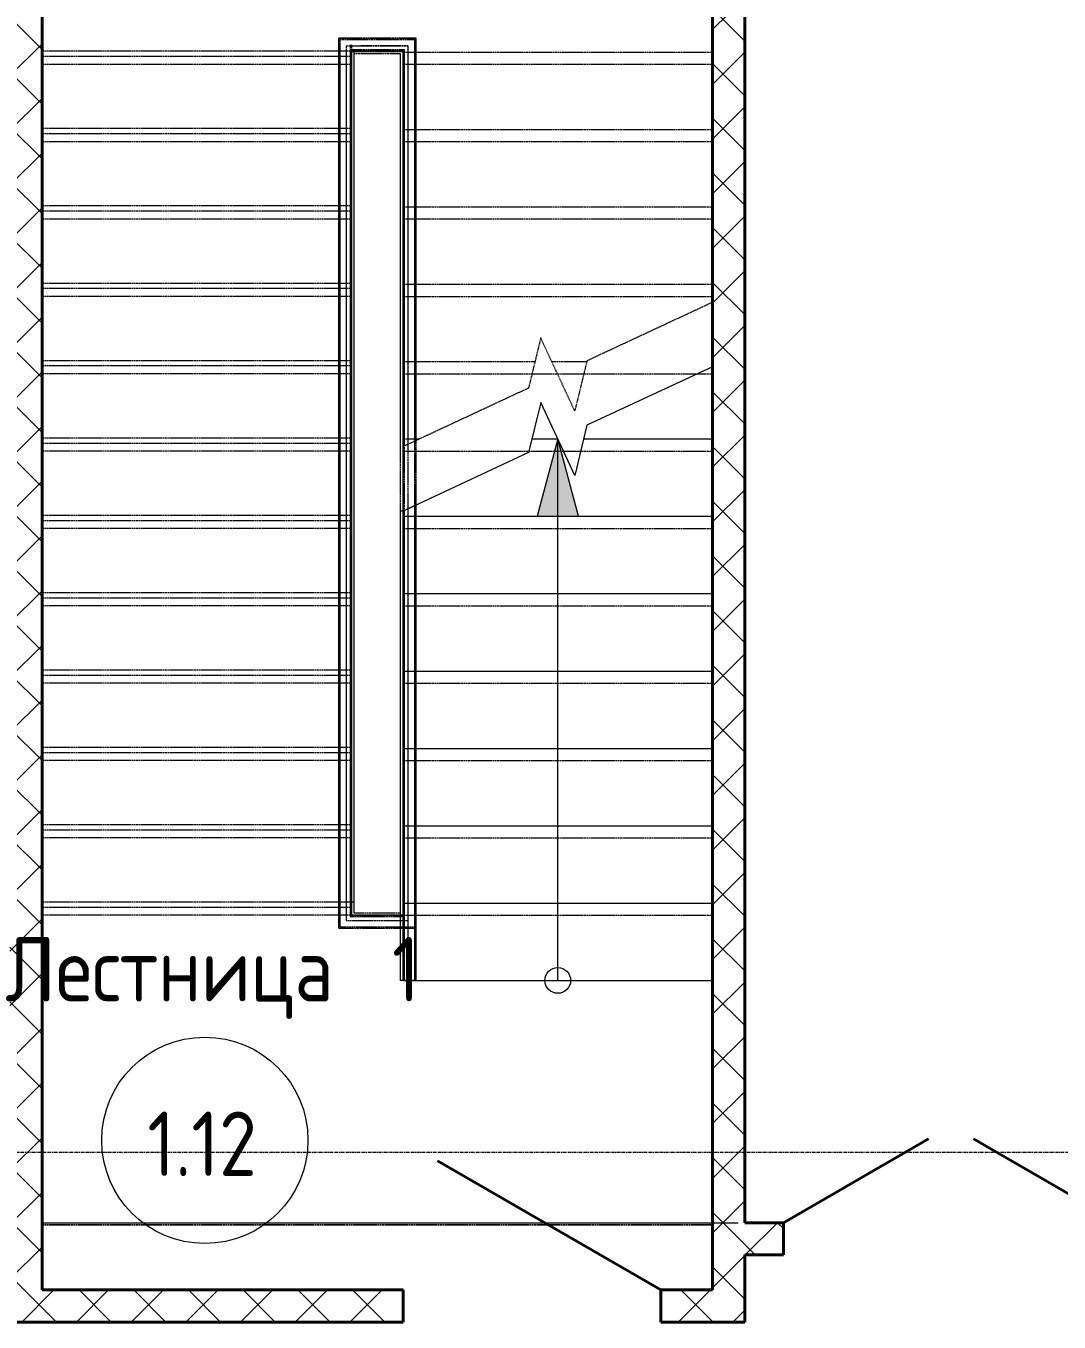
# Model space of a CAD drawing. Header units: millimetres. Extents: x -32954 to 151739, y -65671 to 56243.
# Drawn here: x -15112 to -11106, y -4098 to 929 of the extents above; entities that cross this region are included whole.
import ezdxf

# ---------------------------------------------------------------- set-up
doc = ezdxf.new("R2010")
doc.units = ezdxf.units.MM
doc.linetypes.add('ADSK_Линия сетки', pattern=[21, 12, -3, 3, -3])
doc.linetypes.add('ADSK_Сверху', pattern=[4.5, 3, -1.5])
for name, color, linetype, lineweight in [('Балясины', 7, 'Continuous', 18), ('Двери', 7, 'Continuous', 18), ('Лестницы', 7, 'Continuous', 18), ('Марки помещений', 7, 'Continuous', 18), ('Ограждение', 7, 'Continuous', 18), ('Оси', 7, 'Continuous', 9), ('Панель', 7, 'Continuous', 30), ('Поручни', 7, 'Continuous', 18), ('Стены разрез', 7, 'Continuous', 40), ('Стрелки вверх', 7, 'Continuous', 18)]:
    doc.layers.add(name, color=color, linetype=linetype, lineweight=lineweight)
doc.layers.add('Линии', color=7, linetype='Continuous', lineweight=9, true_color=0x00a600)
doc.styles.add('GOST Common', font='GOST_Common.ttf', dxfattribs={"width": 0.9, "height": 250})
pattern_1 = [(45, (0, 0), (-106.066, 106.066), []), (135, (0, 0), (-106.066, -106.066), [])]

# ---------------------------------------------------------------- blocks, each defined once
blk = doc.blocks.new('AC_Дверь_Двупольная_ПВХ - 1260х2080h М-673620-В_АР_ПЭ_01 Этаж')
at = {"layer": 'Панель'}
for p, q in [((-650, 62.5), (-87.1, 387.5)), ((650, 62.5), (87.1, 387.5))]:
    blk.add_line(p, q, dxfattribs=at)
blk = doc.blocks.new('Ограждение - Ограждение-707298-В_АР_ПЭ_01 Этаж')
at = {"layer": 'Ограждение', "linetype": 'ADSK_Сверху'}
for p, q in [((-13599.6, 881.3), (-13900.4, 880.9)), ((-13900.4, 880.9), (-13900.4, -2469.5)), ((-13599.6, 880.4), (-13900.4, 880.4)), ((-13599.6, 880.4), (-13900.4, 880.4)), ((-13900.4, 855.4), (-13900.4, 810)), ((-13900.4, 855.4), (-13900.4, 779.8)), ((-13604.6, 876.3), (-13895.4, 875.9)), ((-13895.4, 875.9), (-13895.4, -2469.5)), ((-13604.6, 875.4), (-13895.4, 875.4)), ((-13604.6, 875.4), (-13895.4, 875.4)), ((-13895.4, 855.4), (-13895.4, 810)), ((-13895.4, 855.4), (-13895.4, 779.8)), ((-13855.4, 855.4), (-13855.4, 810)), ((-13855.4, 855.4), (-13855.4, 779.8)), ((-13850.4, 855.4), (-13850.4, 779.8)), ((-13604.6, 780.1), (-13604.6, 876.3)), ((-13604.6, 780.1), (-13604.6, 875.4)), ((-13604.6, 827.1), (-13604.6, 875.4)), ((-13599.6, 780.1), (-13599.6, 881.3)), ((-13599.6, 780.1), (-13599.6, 880.4)), ((-13599.6, 827.1), (-13599.6, 880.4)), ((-13900.4, 810), (-13900.4, -2490)), ((-13895.4, 810), (-13895.4, -2490)), ((-13629.6, 851.2), (-13870.4, 850.9)), ((-13870.4, 850.9), (-13870.4, -2469.5)), ((-13629.6, 850.4), (-13870.4, 850.4)), ((-13629.6, 850.4), (-13870.4, 850.4)), ((-13870.4, 835.4), (-13870.4, 810)), ((-13870.4, 835.4), (-13870.4, 779.8)), ((-13870.4, 810), (-13870.4, -2490)), ((-13644.6, 836.2), (-13855.4, 835.9)), ((-13855.4, 835.9), (-13855.4, -2469.5)), ((-13644.6, 835.4), (-13855.4, 835.4)), ((-13644.6, 835.4), (-13855.4, 835.4)), ((-13855.4, 810), (-13855.4, -2490)), ((-13649.6, 831.2), (-13850.4, 830.9)), ((-13850.4, 830.9), (-13850.4, -2469.5)), ((-13850.4, 830.4), (-13850.4, -2490)), ((-13649.6, 830.4), (-13850.4, 830.4)), ((-13649.6, 830.4), (-13850.4, 830.4)), ((-13840.4, 835.4), (-13840.4, 779.8)), ((-13659.6, 821.2), (-13840.4, 820.9)), ((-13840.4, 820.9), (-13840.4, -2469.5)), ((-13840.4, 820.4), (-13840.4, -2490)), ((-13659.6, 820.4), (-13840.4, 820.4)), ((-13659.6, 820.4), (-13840.4, 820.4)), ((-13659.6, 780.1), (-13659.6, 821.2)), ((-13659.6, 780.1), (-13659.6, 820.4)), ((-13659.6, -702.7), (-13659.6, 820.4)), ((-13649.6, 780.1), (-13649.6, 831.2)), ((-13649.6, 780.1), (-13649.6, 830.4)), ((-13649.6, -702.5), (-13649.6, 830.4)), ((-13644.6, 780.1), (-13644.6, 836.2)), ((-13644.6, 780.1), (-13644.6, 835.4)), ((-13644.6, -700.1), (-13644.6, 835.4)), ((-13629.6, 780.1), (-13629.6, 851.2)), ((-13629.6, 780.1), (-13629.6, 850.4)), ((-13629.6, 827.1), (-13629.6, 850.4)), ((-13629.6, -693.1), (-13629.6, 827.1)), ((-13604.6, -681.5), (-13604.6, 827.1)), ((-13599.6, -679.2), (-13599.6, 827.1)), ((-13900.4, 779.8), (-13900.4, -2520.2)), ((-13895.4, 779.8), (-13895.4, -2520.2)), ((-13870.4, 779.8), (-13870.4, -2520.2)), ((-13855.4, 779.8), (-13855.4, -2520.2)), ((-13850.4, 779.8), (-13850.4, -2520.2)), ((-13840.4, 779.8), (-13840.4, -2510.5)), ((-13659.6, -2510.3), (-13659.6, 780.1)), ((-13659.6, -2510.3), (-13659.6, 780.1)), ((-13649.6, -2520.3), (-13649.6, 780.1)), ((-13649.6, -2520.3), (-13649.6, 780.1)), ((-13644.6, -2525.3), (-13644.6, 780.1)), ((-13644.6, -2525.3), (-13644.6, 780.1)), ((-13629.6, -2540.3), (-13629.6, 780.1)), ((-13629.6, -2540.3), (-13629.6, 780.1)), ((-13604.6, -2565.3), (-13604.6, 780.1)), ((-13604.6, -2565.2), (-13604.6, 780.1)), ((-13599.6, -2570.3), (-13599.6, 780.1)), ((-13599.6, -2570.2), (-13599.6, 780.1)), ((-13850.4, -2469.5), (-13900.4, -2469.5)), ((-13900.4, -2490), (-13900.4, -2570.3)), ((-13855.4, -2469.5), (-13895.4, -2469.5)), ((-13895.4, -2490), (-13895.4, -2565.3)), ((-13840.4, -2469.5), (-13870.4, -2469.5)), ((-13870.4, -2490), (-13870.4, -2540.3)), ((-13855.4, -2490), (-13855.4, -2525.3)), ((-13850.4, -2490), (-13850.4, -2520.3)), ((-13840.4, -2490), (-13840.4, -2510.3)), ((-13840.4, -2510.3), (-13659.6, -2510.3)), ((-13840.4, -2510.5), (-13659.6, -2510.3)), ((-13900.4, -2520.2), (-13900.4, -2570.6)), ((-13895.4, -2520.2), (-13895.4, -2565.6)), ((-13870.4, -2520.2), (-13870.4, -2540.6)), ((-13870.4, -2540.3), (-13629.6, -2540.3)), ((-13870.4, -2540.6), (-13629.6, -2540.3)), ((-13855.4, -2520.2), (-13855.4, -2525.6)), ((-13855.4, -2525.3), (-13644.6, -2525.3)), ((-13855.4, -2525.6), (-13644.6, -2525.3)), ((-13850.4, -2520.2), (-13850.4, -2520.6)), ((-13850.4, -2520.3), (-13649.6, -2520.3)), ((-13850.4, -2520.6), (-13649.6, -2520.3)), ((-13900.4, -2570.6), (-13599.6, -2570.2)), ((-13900.4, -2570.3), (-13599.6, -2570.3)), ((-13895.4, -2565.6), (-13604.6, -2565.2)), ((-13895.4, -2565.3), (-13604.6, -2565.3))]:
    blk.add_line(p, q, dxfattribs=at)
at = {"layer": 'Поручни'}
for p, q in [((-13650, -952.7), (-13659.6, -952.7)), ((-13650, -952.7), (-13659.6, -952.7)), ((-13659.6, -2772.9), (-13659.6, -952.7)), ((-13629.6, -943.1), (-13650, -952.7)), ((-13629.6, -943.1), (-13650, -952.7)), ((-13599.6, -929.2), (-13649.6, -952.5)), ((-13649.6, -2772.9), (-13649.6, -952.5)), ((-13604.6, -931.5), (-13644.6, -950.1)), ((-13604.6, -931.5), (-13644.6, -950.1)), ((-13604.6, -931.5), (-13644.6, -950.1)), ((-13644.6, -2772.9), (-13644.6, -950.1)), ((-13629.6, -2772.9), (-13629.6, -943.1)), ((-13604.6, -2772.9), (-13604.6, -931.5)), ((-13599.6, -2772.9), (-13599.6, -929.2)), ((-13629.6, -2772.9), (-13659.6, -2772.9)), ((-13599.6, -2772.9), (-13649.6, -2772.9)), ((-13604.6, -2772.9), (-13644.6, -2772.9))]:
    blk.add_line(p, q, dxfattribs=at)
blk = doc.blocks.new('AC_Дверь_Однопольная_ДеревяннаяНаружная_ГОСТ24698-81 - 960х2080h ГЛ-654744-В_АР_ПЭ_01 Этаж')
at = {"layer": 'Панель'}
blk.add_line((500, 62.5), (-366, 562.5), dxfattribs=at)
blk = doc.blocks.new('ADSK_Марка_Помещение_2_ГОСТ21-501-2011 - Имя и Категория-86712-В_АР_ПЭ_01 Этаж')
at = {"layer": 'Марки помещений'}
blk.add_circle((0, 0), 4, dxfattribs=at)

msp = doc.modelspace()

# ---------------------------------------------------------------- hatches: boundary and pattern name
at = {"layer": 'Стены разрез', "lineweight": 9}
h = msp.add_hatch(dxfattribs=at)
h.set_pattern_fill('FP_2', color=256, style=0, pattern_type=2)
h.set_pattern_definition(pattern_1)
h.paths.add_polyline_path([(-15050, -3972.9), (-15050, 2050), (-15175, 2050), (-15175, -3972.9)])
h = msp.add_hatch(dxfattribs=at)
h.set_pattern_fill('FP_2', color=256, style=0, pattern_type=2)
h.set_pattern_definition(pattern_1)
h.paths.add_polyline_path([(-12450, -4097.9), (-12325, -4097.9), (-12325, 1420), (-12450, 1420), (-12450, -3972.9)])
h = msp.add_hatch(dxfattribs=at)
h.set_pattern_fill('FP_2', color=256, style=0, pattern_type=2)
h.set_pattern_definition(pattern_1)
h.paths.add_polyline_path([(-2331.5, -3837.5), (-2270, -3837.5), (-2270, -3712.5), (-5020.1, -3712.5), (-5020.1, -3837.5), (-2790.1, -3837.5)])
h.paths.add_polyline_path([(-1270, -3837.5), (-1250, -3837.5), (-1250, -3712.5), (-1370, -3712.5), (-1370, -3837.5)])
h.paths.add_polyline_path([(-6020.1, -3837.5), (-6020.1, -3712.5), (-9150, -3712.5), (-9150, -3837.5), (-6166.8, -3837.5)])
h.paths.add_polyline_path([(-10875, -3837.5), (-10050, -3837.5), (-10050, -3712.5), (-10875, -3712.5)])
h.paths.add_polyline_path([(-12175, -3837.5), (-12175, -3712.5), (-12325, -3712.5), (-12325, -3837.5)])
h = msp.add_hatch(dxfattribs=at)
h.set_pattern_fill('FP_2', color=256, style=0, pattern_type=2)
h.set_pattern_definition(pattern_1)
h.paths.add_polyline_path([(-12450, -4097.9), (-12450, -3972.9), (-12650, -3972.9), (-12650, -4097.9)])
h.paths.add_polyline_path([(-13837.5, -4097.9), (-13650, -4097.9), (-13650, -3972.9), (-15175, -3972.9), (-15175, -4097.9)])
at = {"layer": 'Стрелки вверх'}
msp.add_hatch(color=256, dxfattribs=at).paths.add_polyline_path([(-12969.6, -972.9), (-13050, -672.9), (-13130.4, -972.9)])

# ---------------------------------------------------------------- linework, layer by layer
at = {"layer": 'Лестницы', "linetype": 'ADSK_Сверху'}
for p, q in [((-15050, 2030), (-15050, 830.5)), ((-15050, 2030), (-15050, 810)), ((-15050, 2030), (-15050, 779.8)), ((-12450, 780.1), (-12450, 2030)), ((-12450, 780.1), (-12450, 2030)), ((-12450, 827.1), (-12450, 2030)), ((-13850, 830.5), (-15050, 830.5)), ((-15050, 830.5), (-15050, -2469.5)), ((-13850, 830.5), (-15050, 830.5)), ((-13850, 810), (-15050, 810)), ((-15050, 810), (-15050, -2490)), ((-13850, 810), (-15050, 810)), ((-13850, 830.5), (-13650, 830.8)), ((-13850, 830.5), (-13850, -2469.5)), ((-13850, 830), (-13650, 830)), ((-13850, 810), (-13850, 830)), ((-13850, 830), (-13650, 830)), ((-13850, 779.8), (-13850, 830)), ((-13850, 810), (-13850, -2490)), ((-13650, 830.8), (-13650, 780.1)), ((-13650, 830), (-13650, 780.1)), ((-13650, 830), (-13650, 827.1)), ((-13650, 827.1), (-12450, 827.1)), ((-13650, -702.7), (-13650, 827.1)), ((-13650, 827.1), (-12450, 827.1)), ((-12450, -143.1), (-12450, 827.1)), ((-13850, 779.8), (-15050, 779.8)), ((-15050, 779.8), (-15050, -2520.2)), ((-13850, 779.8), (-15050, 779.8)), ((-13850, 779.8), (-13850, -2520.2)), ((-13650, 780.1), (-12450, 780.1)), ((-13650, 780.1), (-12450, 780.1)), ((-13650, -2519.9), (-13650, 780.1)), ((-13650, -2519.9), (-13650, 780.1)), ((-13650, 780.1), (-12450, 780.1)), ((-13650, 780.1), (-12450, 780.1)), ((-12450, -2519.9), (-12450, 780.1)), ((-12450, -2519.9), (-12450, 780.1)), ((-13850, 530.5), (-15050, 530.5)), ((-13850, 530.5), (-15050, 530.5)), ((-13850, 510), (-15050, 510)), ((-13850, 510), (-15050, 510)), ((-13650, 527.1), (-12450, 527.1)), ((-13650, 527.1), (-12450, 527.1)), ((-13850, 479.8), (-15050, 479.8)), ((-13850, 479.8), (-15050, 479.8)), ((-13650, 480.1), (-12450, 480.1)), ((-13650, 480.1), (-12450, 480.1)), ((-13650, 480.1), (-12450, 480.1)), ((-13650, 480.1), (-12450, 480.1)), ((-13850, 230.5), (-15050, 230.5)), ((-13850, 230.5), (-15050, 230.5)), ((-13850, 210), (-15050, 210)), ((-13850, 210), (-15050, 210)), ((-13650, 227.1), (-12450, 227.1)), ((-13650, 227.1), (-12450, 227.1)), ((-13850, 179.8), (-15050, 179.8)), ((-13850, 179.8), (-15050, 179.8)), ((-13650, 180.1), (-12450, 180.1)), ((-13650, 180.1), (-12450, 180.1)), ((-13650, 180.1), (-12450, 180.1)), ((-13650, 180.1), (-12450, 180.1)), ((-13850, -69.5), (-15050, -69.5)), ((-13850, -69.5), (-15050, -69.5)), ((-13850, -90), (-15050, -90)), ((-13850, -90), (-15050, -90)), ((-13650, -72.9), (-12450, -72.9)), ((-13650, -72.9), (-12450, -72.9)), ((-13850, -120.2), (-15050, -120.2)), ((-13850, -120.2), (-15050, -120.2)), ((-13650, -119.9), (-12450, -119.9)), ((-13650, -119.9), (-12450, -119.9)), ((-13650, -119.9), (-12450, -119.9)), ((-13650, -119.9), (-12450, -119.9)), ((-12450, -143.1), (-12936.7, -370)), ((-13116, -281.3), (-13163.3, -475.7)), ((-12984, -564.5), (-13116, -281.3)), ((-13850, -369.5), (-15050, -369.5)), ((-13850, -369.5), (-15050, -369.5)), ((-13850, -390), (-15050, -390)), ((-13850, -390), (-15050, -390)), ((-13650, -372.9), (-13138.3, -372.9)), ((-13650, -372.9), (-13138.3, -372.9)), ((-13073.3, -372.9), (-12937.4, -372.9)), ((-13073.3, -372.9), (-12937.4, -372.9)), ((-12936.7, -370), (-12984, -564.5)), ((-13850, -420.2), (-15050, -420.2)), ((-13850, -420.2), (-15050, -420.2)), ((-13650, -419.9), (-12450, -419.9)), ((-13650, -419.9), (-12450, -419.9)), ((-13650, -419.9), (-12450, -419.9)), ((-13650, -419.9), (-12450, -419.9)), ((-13163.3, -475.7), (-13650, -702.7)), ((-13850, -669.5), (-15050, -669.5)), ((-13850, -669.5), (-15050, -669.5)), ((-13850, -690), (-15050, -690)), ((-13850, -690), (-15050, -690)), ((-13650, -672.9), (-13586.1, -672.9)), ((-13650, -672.9), (-13586.1, -672.9)), ((-13150.4, -672.9), (-13050, -672.9)), ((-12949.6, -672.9), (-12450, -672.9)), ((-13850, -720.2), (-15050, -720.2)), ((-13850, -720.2), (-15050, -720.2)), ((-13650, -719.9), (-12450, -719.9)), ((-13650, -719.9), (-12450, -719.9)), ((-13650, -719.9), (-12450, -719.9)), ((-13650, -719.9), (-12450, -719.9)), ((-13850, -969.5), (-15050, -969.5)), ((-13850, -969.5), (-15050, -969.5)), ((-13850, -990), (-15050, -990)), ((-13850, -990), (-15050, -990)), ((-13650, -972.9), (-12450, -972.9)), ((-13850, -1020.2), (-15050, -1020.2)), ((-13850, -1020.2), (-15050, -1020.2)), ((-13650, -1019.9), (-12450, -1019.9)), ((-13650, -1019.9), (-12450, -1019.9)), ((-13650, -1019.9), (-12450, -1019.9)), ((-13650, -1019.9), (-12450, -1019.9)), ((-13850, -1269.5), (-15050, -1269.5)), ((-13850, -1269.5), (-15050, -1269.5)), ((-13850, -1290), (-15050, -1290)), ((-13850, -1290), (-15050, -1290)), ((-13650, -1272.9), (-12450, -1272.9)), ((-13850, -1320.2), (-15050, -1320.2)), ((-13850, -1320.2), (-15050, -1320.2)), ((-13650, -1319.9), (-12450, -1319.9)), ((-13650, -1319.9), (-12450, -1319.9)), ((-13650, -1319.9), (-12450, -1319.9)), ((-13650, -1319.9), (-12450, -1319.9)), ((-13850, -1569.5), (-15050, -1569.5)), ((-13850, -1569.5), (-15050, -1569.5)), ((-13850, -1590), (-15050, -1590)), ((-13850, -1590), (-15050, -1590)), ((-13650, -1572.9), (-12450, -1572.9)), ((-13850, -1620.2), (-15050, -1620.2)), ((-13850, -1620.2), (-15050, -1620.2)), ((-13650, -1619.9), (-12450, -1619.9)), ((-13650, -1619.9), (-12450, -1619.9)), ((-13650, -1619.9), (-12450, -1619.9)), ((-13650, -1619.9), (-12450, -1619.9)), ((-13850, -1869.5), (-15050, -1869.5)), ((-13850, -1869.5), (-15050, -1869.5)), ((-13850, -1890), (-15050, -1890)), ((-13850, -1890), (-15050, -1890)), ((-13650, -1872.9), (-12450, -1872.9)), ((-13850, -1920.2), (-15050, -1920.2)), ((-13850, -1920.2), (-15050, -1920.2)), ((-13650, -1919.9), (-12450, -1919.9)), ((-13650, -1919.9), (-12450, -1919.9)), ((-13650, -1919.9), (-12450, -1919.9)), ((-13650, -1919.9), (-12450, -1919.9)), ((-13850, -2169.5), (-15050, -2169.5)), ((-13850, -2169.5), (-15050, -2169.5)), ((-13850, -2190), (-15050, -2190)), ((-13850, -2190), (-15050, -2190)), ((-13650, -2172.9), (-12450, -2172.9)), ((-13850, -2220.2), (-15050, -2220.2)), ((-13850, -2220.2), (-15050, -2220.2)), ((-13650, -2219.9), (-12450, -2219.9)), ((-13650, -2219.9), (-12450, -2219.9)), ((-13650, -2219.9), (-12450, -2219.9)), ((-13650, -2219.9), (-12450, -2219.9)), ((-13850, -2469.5), (-15050, -2469.5)), ((-15050, -2490), (-15050, -3719.9)), ((-13850, -2490), (-15050, -2490)), ((-13850, -2490), (-15050, -2490)), ((-13850, -2519.9), (-13850, -2490)), ((-13650, -2472.9), (-12450, -2472.9)), ((-15050, -2520.2), (-15050, -3720.2)), ((-13850, -2520.2), (-15050, -2520.2)), ((-13850, -2520.2), (-15050, -2520.2)), ((-13650, -2519.9), (-13850, -2519.9)), ((-13650, -2519.9), (-13850, -2520.2)), ((-13650, -2519.9), (-12450, -2519.9)), ((-13650, -2519.9), (-12450, -2519.9)), ((-13650, -2519.9), (-12450, -2519.9)), ((-13650, -2519.9), (-12450, -2519.9)), ((-12450, -3719.9), (-12450, -2519.9)), ((-12450, -3720.2), (-12450, -2519.9)), ((-13650, -2772.9), (-12450, -2772.9)), ((-15050, -3719.9), (-12450, -3719.9)), ((-15050, -3720.2), (-12450, -3720.2))]:
    msp.add_line(p, q, dxfattribs=at)
at = {"layer": 'Лестницы'}
for p, q in [((-12450, -393.1), (-12936.7, -620)), ((-12450, -672.9), (-12450, -393.1)), ((-13116, -531.3), (-13163.3, -725.7)), ((-12984, -814.5), (-13116, -531.3)), ((-12936.7, -620), (-12984, -814.5)), ((-13150.4, -672.9), (-13050, -672.9)), ((-12949.6, -672.9), (-12450, -672.9)), ((-12450, -972.9), (-12450, -672.9)), ((-13163.3, -725.7), (-13650, -952.7)), ((-13650, -972.9), (-13650, -952.7)), ((-13650, -1272.9), (-13650, -972.9)), ((-13650, -972.9), (-12450, -972.9)), ((-12450, -1272.9), (-12450, -972.9)), ((-13650, -1572.9), (-13650, -1272.9)), ((-13650, -1272.9), (-12450, -1272.9)), ((-12450, -1572.9), (-12450, -1272.9)), ((-13650, -1872.9), (-13650, -1572.9)), ((-13650, -1572.9), (-12450, -1572.9)), ((-12450, -1872.9), (-12450, -1572.9)), ((-13650, -2172.9), (-13650, -1872.9)), ((-13650, -1872.9), (-12450, -1872.9)), ((-12450, -2172.9), (-12450, -1872.9)), ((-13650, -2472.9), (-13650, -2172.9)), ((-13650, -2172.9), (-12450, -2172.9)), ((-12450, -2472.9), (-12450, -2172.9)), ((-13650, -2772.9), (-13650, -2472.9)), ((-13650, -2472.9), (-12450, -2472.9)), ((-12450, -2772.9), (-12450, -2472.9)), ((-13650, -2772.9), (-12450, -2772.9))]:
    msp.add_line(p, q, dxfattribs=at)
at = {"layer": 'Линии'}
msp.add_line((-15050, -3712.4), (-12350, -3712.4), dxfattribs=at)
at = {"layer": 'Оси', "linetype": 'ADSK_Линия сетки'}
msp.add_line((2500, -3440), (-32136.4, -3440), dxfattribs=at)
at = {"layer": 'Стены разрез'}
for p, q in [((-15050, -3972.9), (-15050, 2030)), ((-12450, 1400), (-12450, -3972.9)), ((-12325, -3712.5), (-12325, 1400)), ((-12175, -3712.5), (-12325, -3712.5)), ((-12175, -3837.5), (-12175, -3712.5)), ((-12325, -3837.5), (-12175, -3837.5)), ((-12325, -4097.9), (-12325, -3837.5)), ((-13650, -3972.9), (-15050, -3972.9)), ((-13650, -4097.9), (-13650, -3972.9)), ((-12450, -3972.9), (-12650, -3972.9)), ((-12650, -3972.9), (-12650, -4097.9)), ((-15175, -4097.9), (-13650, -4097.9)), ((-12650, -4097.9), (-12325, -4097.9))]:
    msp.add_line(p, q, dxfattribs=at)
at = {"layer": 'Стрелки вверх'}
for p, q in [((-13050, -672.9), (-13130.4, -972.9)), ((-13050, -972.9), (-13050, -672.9)), ((-12969.6, -972.9), (-13050, -672.9)), ((-13130.4, -972.9), (-12969.6, -972.9)), ((-13050, -1272.9), (-13050, -972.9)), ((-13050, -1572.9), (-13050, -1272.9)), ((-13050, -1872.9), (-13050, -1572.9)), ((-13050, -2172.9), (-13050, -1872.9)), ((-13050, -2472.9), (-13050, -2172.9)), ((-13050, -2772.9), (-13050, -2472.9))]:
    msp.add_line(p, q, dxfattribs=at)
msp.add_circle((-13050, -2772.9), 50, dxfattribs=at)

# ---------------------------------------------------------------- block references
at = {"layer": 'Балясины'}
msp.add_blockref('Ограждение - Ограждение-707298-В_АР_ПЭ_01 Этаж', (0, 0), dxfattribs=at)
at = {"layer": 'Двери'}
for name, p in [('AC_Дверь_Двупольная_ПВХ - 1260х2080h М-673620-В_АР_ПЭ_01 Этаж', (-11525, -3775)), ('AC_Дверь_Однопольная_ДеревяннаяНаружная_ГОСТ24698-81 - 960х2080h ГЛ-654744-В_АР_ПЭ_01 Этаж', (-13150, -4035.4))]:
    msp.add_blockref(name, p, dxfattribs=at)
at = {"layer": 'Марки помещений', "xscale": 99.99999999999993, "yscale": 99.99999999999993, "zscale": 99.99999999999993}
msp.add_blockref('ADSK_Марка_Помещение_2_ГОСТ21-501-2011 - Имя и Категория-86712-В_АР_ПЭ_01 Этаж', (-14418.6, -3393), dxfattribs=at)

# ---------------------------------------------------------------- texts
at = {"layer": 'Марки помещений', "lineweight": 9, "char_height": 250, "attachment_point": 1, "style": 'GOST Common'}
for s, insert, width in [('Лестница', (-15192.3, -2604.3), 1652.278), (' 1', (-13829, -2604.3), 230.886), ('1.12', (-14641.5, -3281.6), 548.354)]:
    msp.add_mtext(s, dxfattribs=dict(at, insert=insert, width=width))

doc.saveas('drawing.dxf')
